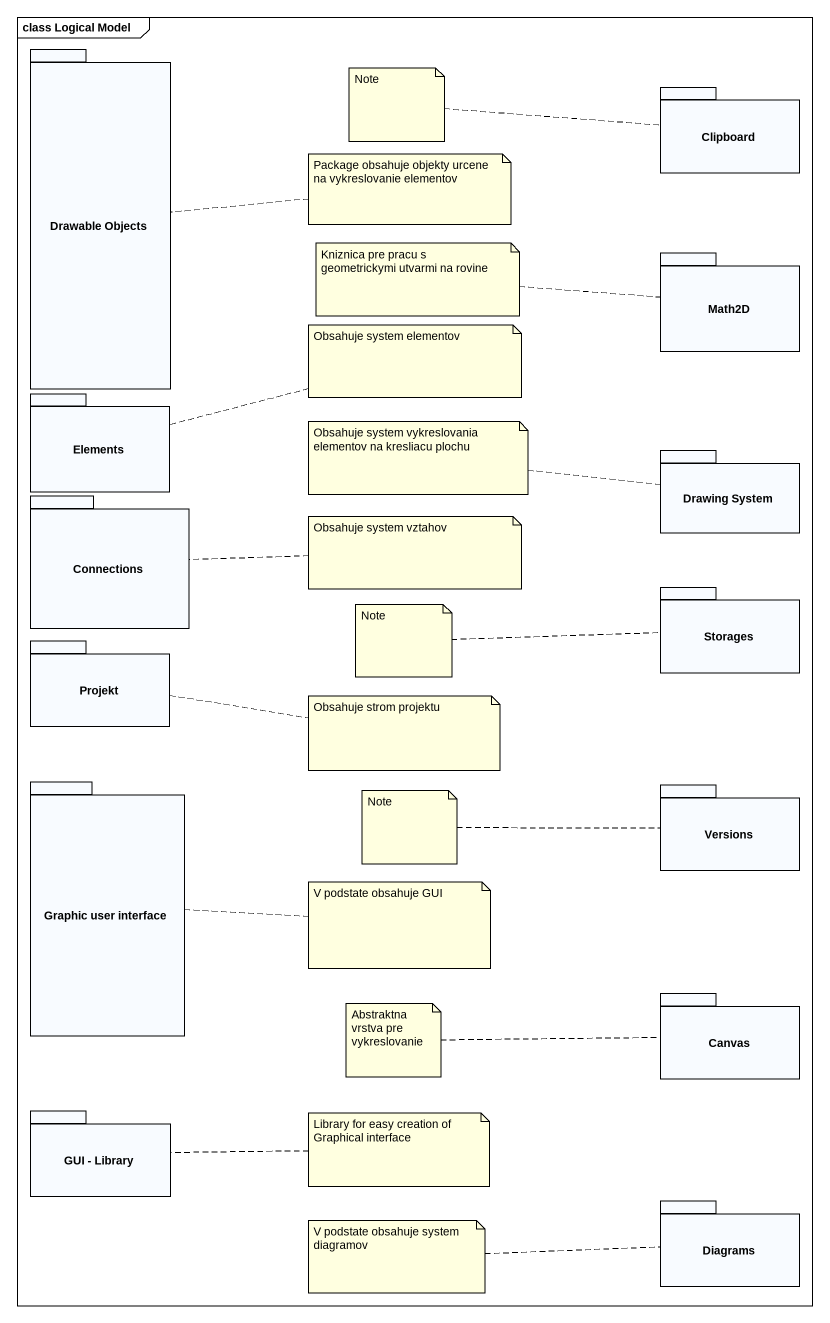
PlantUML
@startuml
mainframe class Logical Model
package "Drawable Objects" as Drawable_Objects {
}
package Clipboard {
}
package Math2D {
}
package Elements {
}
package "Drawing System" as Drawing_System {
}
package Connections {
}
package Storages {
}
package Projekt {
}
package "Graphic user interface" as Graphic_user_interface {
}
package Versions {
}
package Canvas {
}
package "GUI - Library" as GUI_Library {
}
package Diagrams {
}
note left of Clipboard : Note
note right of Drawable_Objects : Package obsahuje objekty urcene na vykreslovanie elementov
note left of Math2D : Kniznica pre pracu s geometrickymi utvarmi na rovine
note right of Elements : Obsahuje system elementov
note left of Drawing_System : Obsahuje system vykreslovania elementov na kresliacu plochu
note right of Connections : Obsahuje system vztahov
note left of Storages : Note
note right of Projekt : Obsahuje strom projektu
note left of Versions : Note
note right of Graphic_user_interface : V podstate obsahuje GUI
note left of Canvas : Abstraktna vrstva pre vykreslovanie
note right of GUI_Library : Library for easy creation of Graphical interface
note left of Diagrams : V podstate obsahuje system diagramov
@enduml
